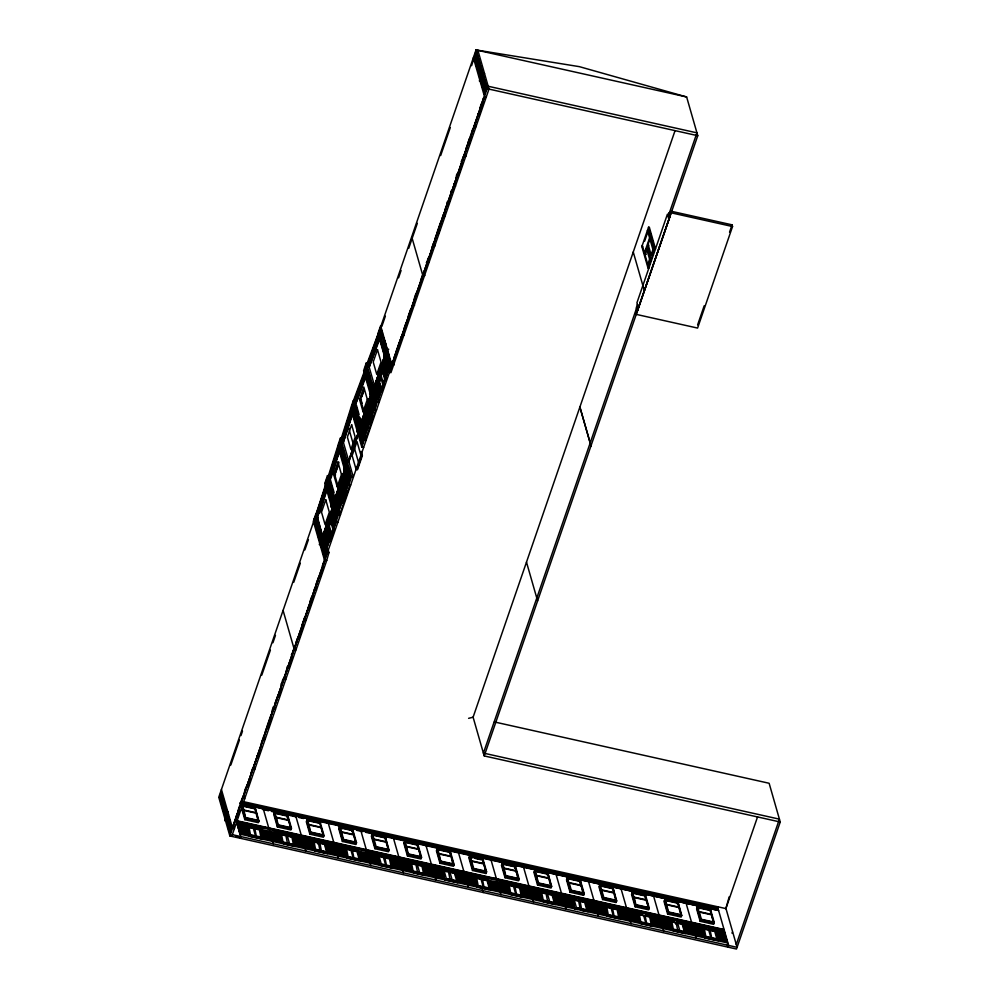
<?xml version="1.0" encoding="UTF-8"?>
<svg xmlns="http://www.w3.org/2000/svg" width="999" height="999" viewBox="0 0 999 999"><rect width="100%" height="100%" fill="white"/><g stroke="black" fill="none" stroke-linecap="round" stroke-linejoin="round"><path stroke-width="1.5" d="M330.607 540.771L329.345 540.496L326.935 532.08L327.897 525.324M329.77 540.584L327.347 532.167L327.597 528.021M340.047 487.612L339.086 494.368L341.496 502.772L342.744 503.059L346.441 492.345M339.573 491.433L339.548 493.169L340.796 493.444L340.759 492.682M340.384 492.432L340.334 494.642M368.594 427.972L367.345 427.684L364.935 419.28L365.896 412.525M366.233 417.345L367.395 423.763M382.305 390.597L381.056 390.322L378.633 381.905L379.608 375.149M380.544 387.2L379.058 381.993L379.545 376.623M339.535 492.245L341.97 483.703L340.522 486.101M340.834 491.708L343.156 484.303M330.444 516.446C326.423 536.113 331.518 507.355 333.067 508.841M334.977 505.594L329.845 520.616M345.542 470.854C337.712 497.689 341.283 480.019 345.204 471.116M368.444 403.633C364.423 423.301 369.518 394.543 371.054 396.029M371.815 395.866L367.844 407.817M381.543 370.442L384.79 357.305M382.467 367.37L385.514 358.491L380.07 373.651M330.931 519.917L333.591 512.037M333.579 513.399C333.666 519.055 329.682 519.355 328.371 523.826M345.954 472.227L347.677 465.659L343.119 481.93L344.48 482.592M343.481 482.292L345.716 475.686M368.918 407.117L373.526 390.572C375.262 395.517 368.906 403.121 374.001 390.684M369.343 407.205L371.566 400.599M382.629 369.742L386.151 360.689L383.042 369.842M330.394 519.967L333.279 510.939M333.254 512.3L328.933 523.301M343.219 480.919L342.482 482.854M366.883 409.665L372.127 396.965L365.597 415.721M381.668 369.655L382.505 369.88C392.282 345.529 377.734 370.654 383.741 369.917M327.597 528.521L329.295 522.564M328.846 528.296L329.096 527.072M339.747 490.809C341.87 483.741 334.915 495.417 340.259 488.486M365.834 413.998L365.397 418.082L368.668 408.566L367.345 409.602M367.083 414.273L366.645 418.356M379.295 378.359L380.482 373.738M253.996 827.347L254.695 825.074L254.345 826.086M319.043 841.87L319.742 839.597L319.393 840.609M351.561 849.125L352.26 846.852L351.91 847.864M449.138 870.903L449.825 868.631L449.488 869.642M481.655 878.171L482.355 875.898L482.005 876.897M579.22 899.937L579.919 897.664L579.57 898.675M611.75 907.204L612.449 904.932L612.1 905.943M676.798 921.715L677.497 919.442M709.315 928.983L710.014 926.71L709.665 927.721M729.183 896.84L725.811 908.803L757.567 816.845M231.731 836.375L326.723 560.464L328.971 552.622L328.122 549.65M328.783 523.913L327.497 526.898M379.857 375.387L381.006 372.39M317.395 514.697L316.134 513.948L327.847 477.584M328.646 477.297L329.92 478.334L339.373 448.351L338.099 447.327L328.646 477.297L329.57 477.072L328.284 476.236L337.737 446.253M325.949 485.039L316.496 515.022L317.42 514.797M319.93 505.194L321.278 500.911M324.875 489.485L326.223 485.202M342.432 439.423L341.183 438.686L350.637 408.703M317.869 513.361L320.991 503.271M321.915 500.524L324.138 493.281M326.061 488.411L317.058 516.958L318.306 517.532M330.919 472.789L333.142 465.559M334.94 459.852L338.087 449.862M330.457 479.82L329.195 479.245L339.435 448.539M341.546 439.747L350.999 409.777L352.272 410.801L342.819 440.784L341.546 439.747L342.47 439.523M319.58 510.339L326.336 488.923M349.925 414.223L351.273 409.94M319.63 510.526L320.979 506.243M321.878 503.384L326.386 489.11M330.432 477.085L338.973 449.962M342.919 438.099L346.94 425.149M347.864 422.402L350.986 412.312M342.108 441.695L351.561 411.713L352.335 410.989L342.108 441.695L343.356 442.27L354.732 407.617L353.009 414.198M319.655 513.261L327.31 488.986M330.906 478.396L339.91 449.85L329.645 479.645L339.672 514.585L349.925 484.79M343.356 442.27L352.36 413.723M667.906 215.909L669.03 212.675L670.042 216.209L637.325 311.263L636.288 307.742L637.412 304.508M328.284 476.236L329.37 476.036L327.485 475.611L324.812 483.366L331.343 506.131L332.792 506.456M340.409 438.074L337.737 445.816L344.268 468.593L346.94 460.839L340.409 438.074L342.27 438.486L341.183 438.686M366.258 362.987L363.586 370.729L370.117 393.506L372.789 385.751L366.258 362.987L368.119 363.399L367.033 363.599L378.097 333.978L379.345 334.727L373.551 350.237L379.383 334.827L378.459 335.052L367.395 364.66L368.668 365.696L378.159 340.309M353.234 402.397L351.511 408.966C352.897 402.36 354.87 400.199 352.472 407.642M366.158 364.847L364.435 371.428C365.821 364.822 367.794 362.662 365.397 370.105M340.771 440.047L338.586 446.516L340.309 439.935L341.021 440.896L339.548 445.179M326.611 482.729L328.097 478.434L327.385 477.485L325.412 483.204L326.124 484.153M326.336 484.752L218.769 797.227L229.87 835.951L736.5 949.038L780.231 822.002L769.13 783.266L494.355 721.94M329.895 474.438L331.418 470.017M367.657 364.747L476.036 49.95L579.383 66.658L686.638 96.965L697.764 135.702L484.228 755.931L780.231 822.002M316.121 517.732L314.648 522.027L313.936 521.066C313.848 516.758 317.62 515.946 315.896 515.347M328.134 480.094L326.398 486.663C327.784 480.069 329.77 477.909 327.372 485.339M339.086 448.276L341.059 442.557L339.335 449.125L341.271 444.942M354.195 407.392L352.26 411.576L354.445 405.119M365.184 374.038L366.908 367.47L365.184 374.038L367.132 369.855M378.559 333.354L380.532 327.635L381.243 328.584C381.318 332.904 377.56 333.703 379.27 334.303M314.173 521.915L316.146 516.196M378.808 334.203L380.994 327.734M352.26 411.576L353.983 405.007M230.831 765.034L239.46 739.984M240.971 735.564L242.495 731.143M261.775 675.162L270.392 650.112M272.927 642.744L275.462 635.376M293.731 582.33L300.324 563.174M304.882 549.912L308.441 539.61M381.818 326.473L385.364 316.159M398.551 277.847L401.086 270.479M408.703 248.389L417.32 223.339M440.659 155.557L450.299 127.56M471.603 65.684L475.924 51.823L474.2 58.392M365.759 374.762L355.507 404.558L363.087 431.006M314.922 524.537L317.12 518.069M381.743 330.344L379.558 336.813L381.281 330.244L381.993 331.206L380.519 335.489M329.096 485.102L327.16 489.285L328.883 482.704L317.507 517.357L324.4 542.769L327.872 533.99L324.812 542.857M340.085 451.735L341.808 445.167L340.085 451.735L342.02 447.552M365.684 375.799L367.657 370.08L365.934 376.648L366.158 375.899M379.021 336.988L367.957 366.608L369.205 367.182L379.47 337.387L385.015 356.755L380.619 369.53M354.945 410.015L353.471 414.298L352.759 413.336M366.396 376.76L368.369 371.041M327.66 491.046L329.633 485.327C331.88 488.411 326.373 491.883 328.371 492.007M340.584 453.496L342.557 447.777C344.805 450.861 339.298 454.345 341.296 454.458M353.509 415.959L355.482 410.239L353.758 416.808M382.03 332.854L380.307 339.435L382.492 332.967M220.854 802.284L222.827 796.565L221.104 803.146L221.328 802.397M316.146 527.247L317.869 520.679L316.633 525.824M333.654 474.45L337.924 462.075L338.973 462.312L334.715 474.687L338.274 487.112L337.225 486.875L333.654 474.45L335.564 474.875M363.074 411.788L359.515 399.363L363.773 386.988L367.332 399.425L363.074 411.788L364.123 412.025L360.564 399.6L364.348 388.599M327.909 491.895L330.095 485.427M340.834 454.358L343.019 447.889M367.145 379.37L368.868 372.802L367.644 377.947M354.72 415.484L355.719 411.089M318.144 523.189L316.421 529.757C317.807 523.164 319.792 521.003 317.382 528.434M381.056 342.045L383.241 335.577M331.094 488.898L330.844 488.049L328.659 494.505L330.382 487.937L331.094 488.898L329.121 494.617M335.552 473.076L338.399 464.822M343.306 450.399L341.583 456.968C342.969 450.362 344.942 448.201 342.545 455.644M361.875 396.615L364.248 389.735M369.155 375.312L367.432 381.88C368.818 375.274 370.804 373.114 368.394 380.557M221.853 805.756L223.576 799.188L221.603 804.907L222.327 805.868M355.469 418.094L356.693 412.962L354.508 419.43L356.231 412.849L356.943 413.811M317.17 532.38L318.893 525.799L317.17 532.38L319.118 528.196M331.131 490.546L329.408 497.127L331.593 490.659M344.056 453.009L342.332 459.577C343.718 452.984 345.691 450.824 343.294 458.254M357.442 415.572L355.257 422.04L355.007 421.191C354.932 416.87 358.691 416.071 356.98 415.472M368.181 384.49L369.905 377.922L368.181 384.49L370.13 380.307M381.805 344.655L383.991 338.186M357.205 417.857L355.719 422.14L355.007 421.191M317.682 534.14L319.643 528.421C321.903 531.505 316.383 534.977 318.394 535.102M330.157 499.737L331.88 493.169L330.157 499.737L332.093 495.554M342.832 461.338L344.805 455.619L343.082 462.2L345.03 458.017M356.006 424.65L357.729 418.082L356.006 424.65L357.954 420.467M371.116 380.644L368.931 387.113L370.654 380.532L370.891 381.393M317.919 534.989L320.117 528.521L320.367 529.383M383.017 347.377L384.74 340.809L383.516 345.954M371.366 381.493L369.393 387.212L368.681 386.251M320.866 531.143L318.669 537.599L318.431 536.75L320.866 531.143L319.143 537.712M330.906 502.36L332.63 495.779L330.906 502.36L333.341 496.74M343.831 464.81L345.554 458.241L344.293 464.91M356.755 427.272L358.941 420.804L357.217 427.372M371.878 383.254L369.68 389.722L371.403 383.154L372.115 384.103L370.641 388.399M383.054 349.038L385.027 343.319L385.739 344.28C385.826 348.589 382.055 349.388 383.766 350M223.851 812.749L225.824 807.03L224.101 813.598L224.325 812.849M332.605 497.315L330.657 501.498M346.016 458.341L343.581 463.961M383.304 349.887L385.489 343.419M369.68 389.722L371.403 383.154M344.792 463.486L345.791 459.09M321.154 533.653L319.418 540.222C320.804 533.616 322.789 531.456 320.379 538.898M337.225 486.875L341.483 474.5L337.924 462.075M384.053 352.497L385.776 345.929L384.053 352.497L386.001 348.314M333.728 497.902L330.894 506.805L333.728 497.902L335.701 498.701L333.828 498.289M359.69 423.201L356.755 431.718L359.578 422.814L361.551 423.613L359.578 422.814M373.002 390.347L371.528 394.642L369.68 394.18L372.502 385.277L374.363 385.689M369.68 394.18L372.615 385.651L374.475 386.076M331.343 506.131L334.016 498.389L327.485 475.611M357.192 431.044L359.865 423.301L353.334 400.524L350.661 408.279L357.192 431.044L358.641 431.368M224.85 816.22L226.573 809.64L224.613 815.359L225.324 816.32L225.075 815.471M335.464 498.701L334.128 498.763L331.456 506.518L335.926 522.09L337.787 522.514M339.91 487.849L338.324 486.488L339.897 481.93L341.271 483.091L340.06 483.416L339.91 487.849L340.634 487.999L341.296 486.088L340.572 485.926M350.711 484.965L348.851 484.552L344.38 468.968L347.053 461.226L348.913 461.638L358.191 434.677M361.313 423.613L359.977 423.676L357.305 431.431L361.775 447.003L363.636 447.427M364.41 410.714L365.984 406.156L367.083 406.406L366.72 412.237L364.41 410.714L365.784 411.888M374.762 386.551L372.902 386.138L370.229 393.881L374.7 409.465L376.561 409.877M334.003 500.586L332.28 507.167L334.478 500.699M359.852 425.499L358.129 432.08L359.852 425.499L360.102 426.361M361.438 422.115L373.251 388.062L360.639 423.826L370.904 394.031M328.484 525.724L326.186 524.2L327.759 519.642L328.858 519.892L328.484 525.724L326.723 524.587M345.042 469.118L334.79 498.913L346.928 463.049L339.985 484.44M380.419 374.875L378.122 373.351L379.682 368.793L380.794 369.043L380.419 374.875L378.658 373.738M322.24 535.764L319.418 544.68L322.352 536.151M335.09 498.626L338.998 487.275M383.941 356.568L386.875 348.052L384.053 356.955M335.289 500.649L338.349 491.783L339.797 490.571L335.289 500.649L339.111 487.662M340.085 484.827L344.942 468.731L345.204 469.617M361.139 425.562L364.198 416.695L365.646 415.484L361.139 425.562L365.447 411.151M366.92 406.893L371.316 394.13M322.09 537.537L319.867 543.993L313.336 521.228L316.009 513.486L327.11 552.21L324.438 559.964L326.723 560.464M322.54 536.251L332.305 507.879M358.154 432.792L348.501 461.55L358.266 433.166M224.85 820.666C234.628 800.024 219.693 821.428 226.723 821.091M331.93 509.677L319.98 544.38L324.438 559.964M334.228 502.972L332.754 507.267L332.505 506.418M338.012 492.045L334.977 499.55M345.679 469.717L347.153 465.434M360.077 427.897L358.604 432.18L358.354 431.331M364.298 415.684C368.231 408.454 361.376 422.952 360.826 424.463M388.723 349.238L387.275 348.913L374.35 386.463L387.162 348.526L380.631 325.761L377.959 333.516L389.073 372.24L390.934 372.664L488.998 89.098L477.897 50.375M225.299 819.992L227.959 812.249L221.428 789.472M323.439 534.927L332.23 509.39M358.079 434.303L348.801 461.251L346.94 460.839M371.391 395.766L368.756 404.732M374.65 386.163L379.046 373.401M380.02 370.567L384.49 356.281M321.765 543.706L323.239 539.41L322.527 538.461L320.554 544.18L321.266 545.129M326.973 525.374L322.827 537.275C323.389 535.751 330.232 521.266 326.298 528.496M327.947 522.539L334.752 503.209L335.002 504.058M358.878 434.69L360.602 428.121L359.353 434.79M365.996 412.075L366.146 407.654L367.157 407.879M378.671 378.346L374.85 388.199L379.158 373.788M387.15 350.736L385.189 356.456L385.427 357.317L387.624 350.849L385.901 357.417M486.338 96.853L484.478 96.428L480.007 80.857L482.667 73.102L484.54 73.526M345.966 470.954L342.495 479.732M227.959 814.447L226.236 821.028L228.421 814.56L226.948 818.843M321.029 544.28L323.002 538.561M339.473 493.943L335.914 502.847L339.123 492.145M361.763 427.772C369.493 402.684 362.312 433.516 361.451 426.66L364.972 417.058M377.997 378.321C381.93 371.091 375.087 385.577 374.525 387.1M385.651 356.568L387.624 350.849M482.554 74.925L480.831 81.506L483.029 75.037M320.804 545.029L322.527 538.461M323.139 538.374L326.198 529.495L327.647 528.284L323.551 538.461M335.227 503.309L330.756 517.544M374.85 388.199L377.897 379.32L379.345 378.109M327.772 525.561L327.909 521.128L328.933 521.366M343.656 479.657L346.278 472.052L341.983 482.892M379.707 374.712L379.845 370.279L380.869 370.504M335.914 502.847L339.061 493.856M348.389 466.62L346.428 472.34L345.716 471.378M359.84 433.366L361.326 429.071M323.464 539.472L326.985 529.87M375.474 390.397C382.542 365.534 376.598 395.791 375.162 389.298L379.096 379.782L378.209 380.419M484.003 73.039L482.267 72.24L479.445 81.144L482.38 72.627L484.253 73.039L482.567 72.727L479.895 80.469L473.364 57.705M339.548 493.169L342.819 483.653L341.496 484.69M323.276 541.071L321.553 547.639C322.939 541.046 324.925 538.886 322.515 546.316M324.313 538.299L327.397 529.957M333.541 511.538L335.502 505.819C337.749 508.903 332.242 512.387 334.253 512.499M336.238 503.958L339.697 495.167L336.238 503.958L336.963 505.144L340.022 496.266L336.551 505.057M339.685 493.656L341.059 489.66L343.156 496.965L341.77 500.961L339.685 493.656L340.934 493.943L342.607 499.775M342.957 484.153L345.055 491.446L343.606 495.629L341.521 488.336L342.957 484.153L344.205 484.428M343.431 483.029L346.054 475.424M362.4 429.97C370.117 404.882 362.937 435.714 362.088 428.871L365.135 419.992M366.97 414.385L369.068 421.69L367.632 425.874L365.534 418.569L366.97 414.385L368.231 414.672L369.48 419.043M373.514 398.439L375 394.143L374.275 393.194L369.293 407.942L372.315 400.437M378.196 381.78L375.162 389.298M385.939 359.078L387.899 353.359L388.611 354.308C388.698 358.629 384.927 359.428 386.65 360.027M326.823 531.693L323.776 540.571L327.247 531.793M226.985 823.638L228.709 817.07L227.447 823.738M333.778 512.387L335.976 505.919L336.213 506.78M343.856 483.129L346.029 476.785M348.901 468.381L346.703 474.85L348.426 468.269L349.138 469.23L347.664 473.526M360.102 437.412L361.825 430.831L360.589 435.976M365.122 421.353L362.088 428.871M374.75 393.294L372.552 399.762L372.777 399.013M380.357 380.994L379.096 380.706L382.367 371.203L380.631 373.127M386.176 359.927L388.374 353.459M334.34 511.875L331.293 520.754L334.328 513.236M375.786 391.496L379.258 382.717L375.786 391.496L376.523 392.682L379.57 383.816L376.111 392.595M386.051 361.7L382.992 370.579L386.026 363.062M342.195 489.373L343.132 486.65M368.044 414.285L368.981 411.563M327.123 534.153L324.088 541.67L327.56 532.892M340.934 493.943L342.307 489.947L343.569 494.318M344.443 494.455L342.769 488.611L347.227 475.349L344.168 484.228M368.456 424.687L366.783 418.856L368.231 414.672M370.354 419.18L368.681 413.336L369.605 410.676M335.489 513.686L336.963 509.39L336.251 508.429L331.606 521.853L334.203 515.596M347.852 477.547L344.38 486.326L349.65 470.991L344.068 485.227L347.103 477.722M360.139 439.061L362.1 433.341L362.824 434.303C362.899 438.611 359.128 439.423 360.851 440.022M363.024 432.167C370.754 407.08 363.574 437.912 362.712 431.068L366.183 422.277L363.561 429.895M386.688 361.688L388.648 355.969L386.925 362.537L387.15 361.788M337.275 506.243L340.334 497.365L336.863 506.156C337.712 512.999 344.905 482.167 337.175 507.255M372.952 402.634L369.917 410.139L375.025 395.804L370.229 411.238M324.725 543.868L328.184 535.089L325.137 543.956M334.54 515.347L331.918 522.952L334.952 515.434M335.002 515.109L336.725 508.541M360.377 439.922L362.575 433.454M376.423 393.693L379.895 384.915L376.423 393.693L376.735 394.792L380.207 386.014L376.735 394.792M383.628 372.777L387.088 363.998L384.041 372.864M348.414 476.136L349.887 471.853L349.175 470.891M370.641 411.338L373.264 403.733M387.4 362.649L389.123 356.069M337.5 508.354L340.959 499.562L337.5 508.354L337.812 509.453L341.283 500.674L337.812 509.453M344.692 487.425L348.164 478.646M363.349 433.266L366.82 424.488L363.349 433.266L363.661 434.365L367.132 425.586L363.661 434.365M370.554 412.337L374.013 403.559M332.242 524.05L335.289 515.172M386.988 364.997L383.941 373.876L387.412 365.097M323.052 552.872L324.775 546.303L323.052 552.872L325 548.688M335.04 516.77L337 511.051L337.712 512C337.799 516.321 334.028 517.12 335.751 517.719M361.126 442.532L362.849 435.964L361.126 442.532L363.074 438.349M370.966 412.437L375.774 398.414L374.051 404.995L375.999 400.799M334.827 517.794L332.655 524.138L330.781 519.817M348.064 479.657L345.017 488.523L347.615 482.28M332.555 525.149L337.475 511.151M377.36 396.99C385.09 371.915 377.909 402.747 377.048 395.891L380.519 387.113M388.149 365.259L389.872 358.691M332.967 525.237L335.152 518.906M349.175 481.943L338.436 511.65L341.183 501.673M347.952 482.017L345.329 489.622L348.364 482.117M363.973 435.464C371.84 416.358 363.112 432.342 364.71 436.65L374.962 406.855M374.238 405.669L371.178 414.535L374.213 407.03M380.082 388.386L377.048 395.891M388.636 363.823L390.122 359.54L389.398 358.579L387.674 365.159M325.662 547.165L329.133 538.386L326.074 547.265L325.025 547.152M335.489 518.643L332.867 526.248L333.916 528.533M350.149 475.886L348.676 480.182L347.964 479.22M341.596 501.773L338.124 510.551M323.551 554.632L325.524 548.913L326.236 549.875C326.323 554.183 322.552 554.994 324.275 555.594M333.279 526.336L337.749 513.661L333.179 527.347L336.238 518.469M338.436 511.65L350.674 476.123L348.951 482.692M361.638 444.293L362.35 445.254L361.638 444.293L363.599 438.573L364.323 439.535M364.285 436.563L376.523 401.036L375.274 407.704M390.147 361.201L388.424 367.769C389.81 361.163 391.795 359.003 389.385 366.446M377.997 399.188L388.673 369.493L378.409 399.288L377.684 398.089L381.156 389.31L378.534 396.915M387.937 368.294L384.89 377.172L387.912 369.655M228.983 830.631L230.956 824.912L229.233 831.48L229.458 830.731M323.801 555.481L325.999 549.013M361.875 445.142L364.073 438.673M336.114 520.841L326.298 549.363L336.089 522.202M335.926 522.09L338.586 514.348L334.128 498.763M348.851 484.552L351.511 476.798L347.053 461.226M361.775 447.003L364.435 439.26L359.977 423.676M374.7 409.465L377.36 401.71L372.902 386.138M369.98 423.951L372.29 417.257M326.273 551.523L324.55 558.104L326.748 551.635M388.936 369.53L389.647 370.492L388.936 369.53C388.848 365.222 392.619 364.41 390.896 363.811M272.14 710.476L273.451 706.668M331.069 539.435L334.29 530.057M382.767 389.26L384.603 383.903M389.173 370.379L391.371 363.911M375.774 409.702L365.522 439.498L363.486 432.417M229.982 834.09L231.706 827.522L229.733 833.241L230.444 834.202M238.336 809.665L239.772 805.481M243.094 796.153L240.06 803.658M244.405 792.344C245.342 787.349 246.828 786.575 246.578 786.013M251.161 772.689L252.909 767.619M261.426 742.894L264.048 735.289L265.172 739.235M265.347 731.493L266.658 727.684M267.282 725.611L268.656 721.615M269.106 720.279L270.554 716.096M273.863 706.768L271.141 715.371M275.175 702.959L276.486 699.163M283.679 678.234C281.73 679.707 281.381 689.173 281.206 683.528M286.301 670.629L287.612 666.832L287.924 667.931L287.2 666.733M292.195 653.508L293.943 648.438M296.129 642.107L297.44 638.299M302.023 624.987L304.633 617.382M310.14 601.111L311.588 596.927M314.897 587.587L312.587 596.291M316.208 583.778L317.507 579.982M322.964 564.123L323.838 561.588M389.073 372.24L391.733 364.498L387.275 348.913M394.193 357.255L395.504 353.446M396.116 351.373L397.565 347.19M398.014 345.866L399.388 341.87M401.398 336.338L399.987 341.146M404.008 328.721L405.756 323.651M408.279 316.071L409.652 312.075M414.273 298.926C415.209 293.931 416.695 293.169 416.458 292.595M421.041 279.283L422.352 275.474M426.898 261.988L428.334 257.804M432.167 246.953L433.479 243.144M435.227 238.074L436.526 234.266M437.15 232.193L438.586 228.009M439.048 226.686L440.422 222.69M443.294 214.623L441.021 221.965M445.042 209.553L446.353 205.744M456.168 177.223C456.855 171.84 457.704 175.125 457.48 173.414M462.062 160.102L463.374 156.294M465.996 148.689L467.307 144.892M467.919 142.807L469.368 138.624M472.764 129.033L451.685 192.258L450.961 191.071L451.273 192.17M480.082 107.505L481.456 103.509M483.454 97.977L482.042 102.785M239.91 806.106L233.167 825.686L325.025 560.152M242.994 797.152L240.784 804.857L240.172 802.709M261.326 743.905L264.36 736.388M264.373 735.027L266.995 727.422L268.256 727.709L271.478 718.331M267.457 726.086L304.97 617.12L306.206 620.054M305.407 615.846L324.613 560.064M484.64 96.541L392.782 362.063L409.777 312.687M412.862 303.746L410.664 311.438L409.927 310.252M431.193 250.487L433.816 242.882L435.04 245.829M434.253 241.621L450.811 193.506M472.227 131.306L483.791 97.715M229.87 835.951L487.137 88.686L476.036 49.95L686.65 96.965M358.341 464.248L357.167 467.644L358.928 464.373M237.937 815.746L239.785 810.401M247.74 787.299L250.499 779.257M260.764 749.462L257.992 757.504L256.743 757.217M278.971 696.565L281.73 688.536M288.761 668.119L292.457 657.404M302.709 627.609L299.026 638.324L297.764 638.036M309.74 607.192L313.424 596.478L312.175 596.203M320.005 577.397L323.688 566.683M356.93 469.567L361.775 455.457L360.989 452.709M429.245 260.065L427.859 264.086L426.298 262.712M439.51 230.27L438.124 234.29L436.863 234.016M448.838 203.159L450.224 199.138M458.641 174.7L462.325 163.986M471.203 138.212L468.893 144.905L467.644 144.63M483.304 103.059L479.158 115.11L477.897 114.835M360.189 460.726L361.163 456.056M362.375 455.594L357.517 469.692L356.081 469.368L352.147 455.644L356.993 441.546L360.939 455.269L362.375 455.594L361.188 451.473M236.363 821.99L246.179 823.775L249.738 825.711M236.676 823.089C238.486 824.125 251.036 822.964 248.514 828.221M242.482 806.905L242.745 806.131L254.77 808.815L255.881 812.686L243.856 810.002L242.745 806.131M236.988 824.187L249.013 826.36M237.312 825.286L247.365 827.197M237.625 826.385L247.44 828.171L249.113 834.852M243.594 810.776L243.856 810.002M237.937 827.484L247.627 829.657M238.249 828.596L247.939 830.756M238.574 829.694L248.252 831.855M238.886 830.793L248.576 832.954M239.198 831.892L248.888 834.053M239.51 832.991L249.201 835.152M239.835 834.09L727.684 942.969M244.842 819.679L245.442 817.944L241.87 805.506L255.382 808.528L258.941 820.953L258.341 822.689L244.842 819.679L241.271 807.254L241.608 806.293L245.167 818.718L258.679 821.727L255.382 808.528M245.779 818.431L243.981 810.451L256.006 813.136L258.067 820.341L246.054 817.657M240.197 838.261L240.784 836.55L236.076 820.167M247.103 827.834L247.74 826.185C254.982 823.725 264.186 829.445 263.062 838.036L262.675 839.185L249.513 836.25L247.502 826.685M247.952 826.96L247.24 827.459L249.65 835.863M249.363 824.974L249.713 823.963L251.898 826.885M250.749 836.013L249.051 827.572L253.409 828.533L255.507 835.838L251.149 834.864M255.394 827.771C263.986 825.474 275.274 829.682 283.454 833.616M257.342 828.571C264.423 826.947 274.663 831.031 281.73 833.603M256.556 837.312L254.857 828.858L259.428 829.882L261.126 838.323M259.827 829.295L280.607 833.84M260.252 830.768L260.652 829.62M260.464 831.493L279.832 835.813M260.776 832.592L280.145 836.912M261.413 834.789L280.781 839.11M262.35 838.086L281.73 842.407M268.719 827.846L268.706 828.621L243.569 823.001M274.4 812.774L273.801 814.51L277.36 826.935L290.871 829.957L291.471 828.208L287.899 815.783L274.4 812.774L277.959 825.199L277.36 826.935M276.111 818.031L275.274 813.386L287.287 816.071L288.137 820.716M278.309 825.686L276.511 817.706L288.536 820.391L290.597 827.597L278.571 824.912M260.277 830.007L279.645 834.327L282.168 843.131M280.02 833.953L282.043 843.506L280.269 833.441C287.5 830.981 296.715 836.7 295.592 845.291L295.192 846.44L283.504 843.83M280.469 838.011L261.226 833.303M287.3 817.519L287.899 815.783M281.094 840.209L261.85 835.501L260.389 830.394M281.406 841.308L262.163 836.6L262.799 838.798M283.266 843.268L281.568 834.827L285.939 835.801L287.625 844.242M291.72 834.352L311.226 838.298L315.971 840.883M291.283 836.625L292.482 836.163L311.863 840.496L312.999 841.47M292.045 835.451L313.574 840.496M292.195 837.337L287.362 834.065L281.531 833.616M292.47 837.674L312.412 841.707M292.782 838.036L293.169 836.887M293.306 839.847L312.675 844.167M294.243 843.144L313.624 847.464M293.644 845.591L291.945 837.137L287.387 836.126L289.473 843.418L294.043 844.442M294.555 844.242L313.936 848.563L312.15 842.357L312.787 840.696C320.03 838.248 329.233 843.968 328.109 852.559L327.709 853.695L314.56 850.761L312.55 841.208M301.361 835.489L321.928 840.496M306.918 820.029L306.318 821.765L309.89 834.202L323.389 837.212L323.988 835.476L320.429 823.051L306.918 820.029L310.489 832.454L309.89 834.202M310.826 832.954L309.028 824.974L321.054 827.647L323.114 834.852L311.101 832.167M312.4 841.845L313.124 841.096M312.362 843.069L293.119 838.373L293.943 841.245M320.155 823.825L320.429 823.051M312.987 845.266L293.743 840.571M313.299 846.365L294.056 841.67M314.248 849.662L295.005 844.967L294.168 842.045M315.796 850.524L314.098 842.082L318.456 843.056L320.155 851.498M318.057 844.205L318.456 843.056M321.203 842.557L346.578 848.139M324.25 841.608L343.756 845.554L347.302 847.489M324.563 842.706L344.068 846.653L345.966 848.139M321.603 851.822L319.905 843.381L324.475 844.405L326.561 851.697L322.003 850.673M325.187 844.904L344.93 848.963M325.299 845.291L325.699 844.143M325.512 846.003L344.88 850.336M326.136 848.201L345.517 852.534M326.448 849.3L345.829 853.633M327.397 852.597L346.778 856.93M333.766 842.369L333.753 843.131L339.66 844.455M339.448 827.284L338.848 829.033L342.407 841.458L355.919 844.467L356.518 842.731L352.947 830.306L339.448 827.284L343.007 839.722L342.407 841.458M340.047 828.683L340.322 827.909L352.335 830.594L353.446 834.465L341.421 831.78L340.322 827.909M341.159 832.554L341.421 831.78M341.283 833.004L341.558 832.229L353.571 834.914L355.644 842.12L343.619 839.435L341.558 832.229M344.692 848.85L347.215 857.641M360.239 860.963L360.639 859.814C361.763 851.223 352.547 845.504 345.317 847.964L344.68 849.612L347.09 858.029L358.778 860.639M345.055 848.725L344.805 849.35L345.517 848.738M352.073 831.368L352.335 830.594M345.192 851.435L325.949 846.727M346.94 846.752L347.29 845.741L348.151 846.802M346.079 849.999C347.59 845.629 354.52 848.9 356.855 851.16L346.478 848.85M352.347 832.042L352.947 830.306M346.141 854.732L326.898 850.024M346.453 855.831L327.21 851.123L327.847 853.321M347.09 858.029L345.067 848.463M348.314 857.791L346.616 849.35L350.986 850.311L353.072 857.617L348.713 856.643M353.733 849.812L353.097 849.162L356.905 848.488L376.273 852.809L379.832 854.744M357.08 849.962L357.217 849.587C369.618 850.673 378.309 856.38 389.373 858.428L383.691 855.506L377.572 855.993L379.745 864.909M354.133 859.09L352.435 850.636L356.993 851.66L359.091 858.953L354.52 857.941M357.405 851.061L376.91 855.007L378.047 855.993M358.341 854.37L358.166 852.884L377.41 857.592M359.29 857.666L378.658 861.987M359.603 858.765L378.983 863.086M359.927 859.864L379.295 864.185M366.296 849.625L366.271 850.399L370.704 851.385M371.965 834.552L371.366 836.288L374.937 848.713L388.436 851.735L389.036 849.987L385.477 837.562L371.965 834.552L375.537 846.977L374.937 848.713M372.577 835.938L372.839 835.164L384.865 837.849L385.976 841.72L373.951 839.035L372.839 835.164M373.688 839.809L373.951 839.035M377.085 856.493L357.842 851.785M377.597 855.718L379.608 865.284L392.757 868.218L393.156 867.07C394.28 858.478 385.077 852.759 377.834 855.219L377.197 856.867L379.208 863.885M377.722 858.69L358.479 853.983M379.458 854.02L379.807 853.009L381.993 855.918M385.477 837.562L388.773 850.761L375.262 847.751L371.703 835.326M378.034 859.789L358.791 855.082M378.346 860.888L359.103 856.18M384.44 855.119L384.777 854.12L384.44 854.907M385.489 856.805C394.081 854.507 405.369 858.715 413.536 862.661L411.526 863.361L421.903 865.683L417.457 863.099L411.625 862.649M389.61 857.229L409.115 861.175L411.813 862.649M386.65 866.345L384.952 857.904L389.523 858.915L391.221 867.369M389.922 858.328L409.428 862.274L410.564 863.248M390.234 859.427L409.977 863.486M390.347 859.802L390.746 858.665M390.559 860.526L409.927 864.847M391.183 862.724L410.552 867.045M391.496 863.823L410.876 868.143M392.132 866.021L411.501 870.341M392.445 867.12L411.813 871.44M398.813 856.892L398.801 857.654L391.408 856.006M404.495 841.807L403.896 843.543L407.455 855.981L420.966 858.99L421.566 857.254L417.994 844.817L404.495 841.807L408.054 854.232L407.455 855.981M408.404 854.719L406.605 846.752L418.618 849.425L420.691 856.63L408.666 853.945M409.74 863.373L412.262 872.164M409.727 864.135L410.364 862.474C417.594 860.027 426.81 865.746 425.686 874.337L425.287 875.474L413.598 872.864M410.239 865.946L390.996 861.238M417.12 845.878L417.382 845.104L405.369 842.419L406.468 846.29L418.494 848.975L417.382 845.104M417.732 845.604L417.994 844.817M411.188 869.242L391.945 864.547L392.894 867.844M412.137 872.539L410.114 862.986M413.361 872.302L411.663 863.86L416.021 864.834L417.719 873.276M421.815 863.386L441.321 867.332L446.066 869.917M421.378 865.671L422.577 865.209L444.155 869.917M422.127 864.485L441.633 868.431L444.343 869.904M484.165 755.768L473.101 717.195L675.062 130.607M422.29 866.383L423.688 869.08M422.565 866.707L442.507 870.741M422.877 867.07L423.264 865.921M423.077 867.781L442.445 872.102M423.389 868.88L442.769 873.201M424.026 871.078L443.394 875.411M424.338 872.177L443.706 876.51M423.738 874.625L422.04 866.183L417.482 865.159L419.568 872.452L424.138 873.476M642.282 245.404L648.838 268.207L648.014 268.019L641.87 246.603L648.538 227.223L649.362 227.397L655.506 248.826L654.682 248.639L648.538 227.223M644.605 241.246L649.375 227.397M431.343 864.147L431.318 864.909L469.755 873.488M437.013 849.063L436.413 850.811L439.985 863.236L453.484 866.245L454.083 864.51L450.524 852.085L437.013 849.063L440.584 861.5L439.985 863.236M649.587 237.899L651.086 238.237L648.938 230.744L647.439 230.419L649.587 237.899L644.43 252.884L645.928 253.222M646.59 248.776L649.587 259.228L647.764 264.523L649.263 264.86L651.086 259.565L648.089 249.113L646.59 248.776L644.767 254.071L646.266 254.395M649.924 239.086L648.101 244.38L651.111 254.832L652.597 255.17L654.42 249.875L651.423 239.41L649.924 239.086L652.921 249.538L651.111 254.832M646.403 251.86L648.738 245.055M440.921 861.987L439.123 854.008L451.148 856.692L452.947 864.672M648.014 268.019L654.682 248.639M442.644 870.241L444.655 879.807L457.804 882.741L458.204 881.593C459.328 873.001 450.124 867.282 442.882 869.742L442.245 871.39L444.031 877.609L424.787 872.901M443.094 870.516L442.37 871.016L444.792 879.42M636.5 308.416L483.416 753.084L779.42 819.155L736.275 944.48M669.23 213.361L696.44 134.316M636.775 309.44L635.664 312.675L636.151 314.36L697.589 328.072L732.542 226.536L732.067 224.837L670.629 211.126L669.505 214.36M449.925 853.82L450.524 852.085M443.081 874.312L423.838 869.605M636.151 314.36L671.116 212.812L670.629 211.126M444.343 878.708L425.099 874M450.249 880.544L448.551 872.09L444.193 871.116L446.278 878.421L450.636 879.395M453.022 872.04L454.782 871.365L476.186 876.797M454.345 870.641L473.838 874.587L477.397 876.523M455.094 873.963L475.024 878.009M455.394 874.325L455.794 873.176M456.231 877.247L475.599 881.568M457.18 880.544L476.548 884.864M457.492 881.642L476.86 885.963M463.861 871.403L463.973 871.79M469.542 856.33L468.943 858.066L472.502 870.491L486.014 873.513L486.613 871.765L483.041 859.34L469.542 856.33L473.101 868.755L472.502 870.491M470.142 857.716L470.404 856.942L482.43 859.627L483.541 863.498L471.516 860.813L470.404 856.942M471.253 861.588L471.516 860.813M474.338 877.172L475.611 877.771M474.787 877.884L477.31 886.687M490.334 889.997L490.721 888.848C491.858 880.256 482.642 874.537 475.412 876.997L474.762 878.645L477.185 887.062L488.873 889.672M474.975 879.37L455.731 874.662M475.287 880.469L456.043 875.761M477.035 875.786L477.372 874.787L478.246 875.836M476.173 879.033C477.684 874.674 484.615 877.934 486.95 880.206L476.573 877.884M475.924 882.666L456.68 877.959L454.945 873.251M476.236 883.765L456.993 879.058L457.942 882.354M477.185 887.062L475.162 877.497M478.409 886.825L476.71 878.383L481.068 879.357L483.166 886.65L478.808 885.676M483.054 878.583C491.645 876.285 502.934 880.494 511.113 884.427M487.175 879.008L487.312 878.62C499.712 879.707 508.404 885.414 519.468 887.462L519.018 886.925M484.215 888.123L482.529 879.682L487.087 880.693L489.185 887.999L484.615 886.975M487.5 880.107L508.266 884.652L511.813 884.49M487.924 881.58L488.311 880.431M488.124 882.304L507.492 886.625M488.436 883.403L507.817 887.724M489.073 885.601L508.441 889.922M489.385 886.7L508.753 891.021M490.022 888.898L509.39 893.218M496.391 878.658L496.503 879.045M502.06 863.586L501.461 865.321L505.032 877.746L518.531 880.768L519.13 879.033L515.571 866.595L502.06 863.586L505.619 876.011L505.032 877.746M502.672 864.984L502.934 864.197L514.96 866.882L516.058 870.753L504.045 868.069L502.934 864.197M503.771 868.843L504.045 868.069M505.969 876.498L504.17 868.518L516.196 871.203L517.994 879.182M697.614 324.912L704.195 305.781M729.532 232.193L732.067 224.837M507.18 885.526L487.937 880.818M507.692 884.764L509.702 894.317L522.852 897.252L523.251 896.103C524.375 887.524 515.172 881.805 507.929 884.252L507.292 885.913L509.078 892.119L489.835 887.424M509.552 883.054L509.902 882.042L512.087 884.952M514.972 868.343L515.571 866.595M508.129 888.823L488.886 884.115L489.535 886.4M515.921 871.977L516.196 871.203M510.939 894.08L509.24 885.638L513.598 886.613L515.684 893.905L511.326 892.931M518.069 886.55L519.83 885.888L539.21 890.209L541.908 891.682M519.393 885.164L538.886 889.11L543.631 891.695M518.943 887.437L520.154 886.987L539.522 891.308L540.659 892.294M516.745 895.379L515.047 886.937L519.617 887.961L521.316 896.403M520.142 888.486L540.072 892.519M520.442 888.848L520.841 887.699M520.966 890.658L540.334 894.979M521.278 891.757L540.646 896.078M522.227 895.054L541.595 899.387M528.908 885.926L528.896 886.687L521.503 885.039M534.59 870.841L533.99 872.589L537.549 885.014L551.061 888.024L551.66 886.288L548.089 873.863L534.59 870.841L538.149 883.266L537.549 885.014M538.498 883.765L536.7 875.786L548.713 878.471L550.786 885.663L538.761 882.991M539.81 893.168L540.459 891.52C547.689 889.06 556.905 894.779 555.769 903.371L555.382 904.52L543.693 901.91M540.022 893.88L520.779 889.185M547.215 874.924L547.477 874.15L535.452 871.465L536.563 875.336L548.588 878.009L547.477 874.15M548.089 873.863L551.386 887.062L537.887 884.053L534.315 871.615M540.971 897.177L521.728 892.482M541.283 898.288L522.04 893.581L522.677 895.803L541.908 900.486M542.232 901.585L540.209 892.02M543.456 901.348L541.758 892.894L546.116 893.868L547.814 902.322M551.91 892.419L571.416 896.365L574.974 898.301M551.46 894.704L552.672 894.242L574.25 898.95M552.222 893.518L571.728 897.464L573.626 898.95M552.971 896.103L553.359 894.954M553.171 896.815L572.539 901.148M554.12 900.124L573.488 904.445M555.057 903.421L574.437 907.741M561.438 893.181L561.413 893.943L567.332 895.266M567.107 878.109L566.508 879.844L570.067 892.269L583.578 895.279L584.178 893.543L580.619 881.118L567.107 878.109L570.666 890.534L570.067 892.269M568.818 883.366L567.981 878.72L580.007 881.405L580.844 886.051M568.955 883.815L569.218 883.041L581.243 885.726L583.041 893.705M552.984 895.341L572.464 900.161M587.899 911.775L588.299 910.626C589.422 902.035 580.219 896.315 572.976 898.775L572.34 900.424L574.75 908.84L577.672 909.49M573.189 899.55L572.464 900.049L574.887 908.466M572.864 902.247L553.621 897.539M573.751 900.811C575.249 896.453 582.18 899.712 584.515 901.972L574.138 899.662M573.176 903.346L553.933 898.638M580.019 882.854L580.619 881.118M573.801 905.544L554.557 900.836M574.125 906.642L554.882 901.935M580.968 886.5L581.243 885.726M574.75 908.84L572.739 899.275M580.344 909.577L578.646 901.135L574.288 900.161L576.373 907.454L580.731 908.428M584.44 899.687L603.933 903.62L607.492 905.569M584.752 900.786L604.258 904.719L606.955 906.205M581.793 909.902L580.094 901.46L584.665 902.472L586.75 909.777L582.18 908.753M585.064 901.885L606.768 906.205M586.013 905.181L605.382 909.502M586.326 906.28L605.694 910.601M586.95 908.478L606.331 912.799M587.275 909.577L606.643 913.898M593.955 900.436L594.068 900.823M599.637 885.364L599.038 887.1L602.597 899.525L616.108 902.547L616.695 900.811L613.136 888.373L599.637 885.364L603.196 897.789L602.597 899.525M600.237 886.75L600.499 885.976L612.524 888.66L613.636 892.532L601.61 889.847L600.499 885.976M601.348 890.621L601.61 889.847M604.757 907.304L585.514 902.596M604.857 907.691L605.494 906.031C612.737 903.583 621.952 909.29 620.816 917.881L620.429 919.03M605.107 907.179L605.706 906.805M607.13 904.832L607.467 903.82L608.341 904.869M606.268 908.066C607.979 903.558 615.047 907.204 617.557 909.552M613.136 888.373L616.433 901.585L602.934 898.563L599.363 886.138M606.018 911.7L586.775 906.992L585.826 903.695L605.194 908.029L606.868 914.697M606.955 914.997L587.712 910.301M605.257 906.543L607.28 916.095L618.968 918.705M608.503 915.858L606.805 907.417L611.163 908.391L613.261 915.683L608.903 914.709M616.957 906.942L636.463 910.888L641.208 913.473M617.27 908.041L636.775 911.987L639.485 913.461M614.31 917.157L612.612 908.715L617.182 909.727L618.881 918.181M617.582 909.14L638.361 913.685L641.907 913.523M617.906 910.239L637.637 914.297M618.019 910.626L618.406 909.477M618.219 911.338L637.587 915.658M618.843 913.536L638.224 917.856M619.168 914.634L638.536 918.955M619.48 915.733L638.848 920.054M620.104 917.931L639.485 922.264M626.485 907.704L626.46 908.466L620.541 907.142M632.155 892.619L631.555 894.367L635.114 906.792L648.626 909.802L649.225 908.066L645.666 895.641L632.155 892.619L635.714 905.044L635.114 906.792M633.865 897.889L633.029 893.243L645.042 895.928L645.891 900.574M636.063 905.544L634.265 897.564L646.291 900.249L648.351 907.442L636.326 904.769M637.412 914.185L638.236 914.073M637.774 913.798L639.797 923.363L652.946 926.298L653.346 925.149C654.47 916.558 645.267 910.838 638.024 913.298L639.797 923.363M644.78 896.702L645.042 895.928M637.911 916.757L618.668 912.062M639.647 912.087L639.997 911.076L642.182 913.998M645.391 896.415L645.666 895.641M639.16 921.165L619.929 916.458M641.033 923.126L639.335 914.672L643.693 915.646L645.779 922.951L641.42 921.977M649.475 914.197L668.98 918.143L673.726 920.728M649.038 916.483L650.237 916.021L669.617 920.341L670.754 921.328M649.8 915.296L669.293 919.242L672.002 920.716M646.84 924.412L645.142 915.971L649.712 916.995L651.398 925.436M649.949 917.194C646.216 910.613 627.946 913.885 649.562 916.495L649.113 915.958M650.224 917.519L670.167 921.565M650.536 917.881L650.936 916.732M651.061 919.692L670.429 924.025M651.997 923.001L671.378 927.322M659.003 914.959L659.115 915.346M664.672 899.887L664.085 901.622L667.644 914.048L681.143 917.057L681.743 915.321L678.184 902.896L664.672 899.887L668.244 912.312L667.644 914.048M668.593 912.799L666.795 904.819L678.808 907.504L680.881 914.709L668.855 912.025M673.776 930.943L685.476 933.553L685.863 932.404C687 923.813 677.784 918.093 670.541 920.554L669.904 922.202L671.915 929.22M672.452 930.231L670.042 921.827L670.891 920.953M670.117 922.926L650.873 918.218L651.698 921.09M677.31 903.958L677.572 903.183L665.546 900.499L666.658 904.37L678.683 907.055L677.572 903.183M678.184 902.896L681.48 916.095L667.969 913.086L664.41 900.661M670.741 925.124L651.498 920.416M671.053 926.223L651.823 921.515M671.69 928.421L652.447 923.713M672.002 929.52L652.759 924.812M672.315 930.618L670.304 921.053M673.551 930.381L671.852 921.94L676.211 922.914L677.909 931.355M675.824 924.063L676.211 922.914M682.005 921.465L701.51 925.399L705.069 927.347M682.317 922.564L701.822 926.498L703.721 927.984M682.629 923.663L702.135 927.596L703.284 928.583M682.754 924.774L702.684 928.82M683.054 925.136L683.453 923.988M683.89 928.059L703.271 932.379M684.215 929.157L703.583 933.478M684.839 931.355L704.208 935.676M685.152 932.454L704.532 936.775M691.533 922.214L691.508 922.989L697.414 924.3M697.202 907.142L696.603 908.878L700.162 921.303L713.673 924.325L714.273 922.577L710.714 910.151L697.202 907.142L700.761 919.567L700.162 921.303M698.913 912.399L698.076 907.754L710.089 910.439L711.201 914.31L699.188 911.625M699.05 912.849L699.312 912.075L711.338 914.759L713.398 921.965L701.373 919.28L699.312 912.075M717.994 940.808L718.393 939.659C719.517 931.068 710.314 925.349 703.071 927.809L702.434 929.47L704.844 937.874L716.533 940.484M702.634 930.181L683.391 925.474M702.946 931.28L683.716 926.572M704.695 926.61L705.044 925.598L705.906 926.647M703.845 929.844C705.344 925.486 712.275 928.745 714.61 931.018L704.233 928.695M710.439 910.926L710.714 910.151M703.895 934.577L684.652 929.869M704.844 937.874L702.821 928.321M706.068 937.636L704.382 929.195L708.741 930.169L710.826 937.462L706.468 936.488M714.522 928.72L724.213 930.881M711.887 938.935L710.189 930.494L714.76 931.505L716.845 938.81L712.275 937.786M714.847 929.819L724.525 931.98M715.159 930.918L724.849 933.078M715.784 933.116L725.474 935.276M716.108 934.215L725.786 936.375M716.733 936.413L726.423 938.573M717.045 937.512L716.745 935.613M723.463 931.18L724.05 929.482L236.201 820.591M718.119 928.92L724.163 929.869L236.076 820.966M725.162 934.177L715.609 931.642M726.111 937.474L716.545 934.939M726.735 939.672L717.182 937.137M727.047 940.771L717.494 938.236M727.372 941.87L717.806 939.335L718.131 940.434M731.917 933.066L732.492 932.129M364.398 371.353L353.334 400.961L354.42 400.774M364.747 372.415L353.696 402.035L355.02 403.246L354.245 403.971L355.507 404.558L366.034 376.348M370.754 356.343L373.389 349.3M354.583 401.71L360.377 386.201M362.487 380.557L364.061 376.323M355.669 398.988L359.353 389.123M354.245 403.971L365.309 374.363M355.494 401.648L364.972 376.261M377.16 343.319L367.957 366.608M355.544 401.835L365.035 376.448M369.205 367.182L379.22 340.384M381.893 373.414L382.305 372.515M312.525 841.47L314.697 850.386M409.852 863.748L410.701 862.874M474.9 878.271L475.749 877.397M605.232 906.805L607.404 915.721M637.762 914.06L639.922 922.976M369.006 409.215L367.407 413.037L369.53 420.354L370.904 416.358L368.806 409.066L367.432 413.062L368.681 413.336M341.558 483.616C343.256 479.782 344.917 484.765 344.905 486.8M329.345 522.402L330.669 521.378L327.397 530.881L327.36 530.119M329.195 479.245L329.982 478.509M249.101 826.673L253.596 826.473L259.29 829.382L248.913 827.072M379.195 855.718L380.407 855.244M508.266 884.652L507.417 885.526L509.84 893.943M509.278 884.752L515.034 884.877L520.579 888.461M540.796 891.907L539.947 892.794L542.357 901.198M703.408 928.208L702.559 929.082L704.969 937.499M382.505 369.88L383.204 369.955L385.614 378.359M368.381 407.167L369.493 407.317L371.903 415.734M343.344 482.192L342.108 482.105M331.193 519.905L329.97 519.83M468.606 718.331L473.101 717.195M367.395 364.66L368.319 364.435M282.829 833.466L281.431 834.327L291.808 836.65L291.358 836.113M316.134 513.948L317.22 513.748M288.049 834.64L291.858 833.965M289.997 835.451L292.17 835.064M320.567 841.907L324.375 841.233M323.064 842.619L324.687 842.332M355.045 849.974L357.217 849.587M388.112 857.142L389.735 856.842M418.144 863.685L421.953 863.011M420.092 864.497L422.265 864.11M451.935 870.716L454.47 870.266M485.676 878.908L487.312 878.62M515.709 885.464L519.517 884.789M548.226 892.719L552.047 892.045M550.187 893.531L552.36 893.143M582.03 899.749L584.565 899.3M613.274 907.242L617.082 906.568M615.771 907.954L617.407 907.666M645.804 914.497L649.612 913.823M647.752 915.309L649.924 914.922M679.595 921.528L682.13 921.078M680.282 922.564L682.454 922.177M712.125 928.795L714.66 928.333M257.692 828.296L259.965 828.908M390.06 857.941L388.986 858.029L390.484 859.427L391.745 863.823M486.55 879.807L487.624 879.719M584.115 901.585L585.189 901.498M615.446 908.141L617.719 908.765M681.63 923.226L682.092 923.75C662.649 921.353 675.599 918.256 681.63 923.226L682.767 923.276M282.742 833.566L284.153 833.678M251.636 826.41L253.172 826.697M243.107 801.585L725.986 908.603L737.087 947.327L232.317 834.664M243.344 802.659L717.794 907.879M242.208 803.671L718.206 909.315L242.27 803.858M262.437 809.415L268.519 810.763M271.553 811.438L277.647 812.786M280.682 813.461L286.763 814.809M289.81 815.484L295.891 816.832M298.926 817.507L303.496 818.518M338.461 826.26L344.543 827.609M347.59 828.283L353.671 829.632M356.705 830.306L362.799 831.655M365.834 832.329L718.606 910.489L242.582 804.245M480.007 80.857L481.456 81.181M488.186 86.251L696.94 132.855M697.764 135.702L487.125 88.686L476.011 49.95M474.85 123.701L476.073 126.648M464.585 153.496L465.821 156.443M671.116 212.812L732.542 226.536M454.333 183.292L455.556 186.239M641.87 246.603L642.694 246.79M652.921 249.538L654.42 249.875M447.127 204.221L448.376 204.495M444.068 213.087L445.304 216.034M649.587 259.228L651.086 259.565M423.551 272.677L424.787 275.624M406.094 323.401L407.355 323.676M403.047 332.267L404.27 335.202M381.243 328.584L380.532 327.635M381.993 331.206L381.281 330.244M384.99 341.658L384.278 340.696L382.555 347.277M380.806 341.196L381.518 342.145M385.739 344.28L385.027 343.319M386.014 346.778L386.238 346.041M395.841 353.184L397.09 353.471M383.803 351.648L384.515 352.61M388.611 354.308L387.899 353.359M391.733 364.498L394.018 364.997L392.794 360.751M382.142 366.271L381.268 371.815M381.056 369.955L379.682 368.793M382.367 371.203L383.628 371.478M380.369 372.789L381.081 372.952M378.122 373.351L379.22 373.601M369.118 373.651L368.406 372.689L366.683 379.27M364.935 373.189L365.646 374.138M386.451 378.546L385.202 378.271L382.48 369.642M367.932 383.641L368.643 384.603M375 394.143L374.275 393.194M370.816 393.681L371.528 394.642M369.568 393.793L371.678 394.205M371.566 396.291L372.277 397.252M367.332 399.425L368.381 399.65M377.36 401.71L379.233 402.135L368.531 364.847M359.515 399.363L361.413 399.787M373.813 404.133L374.525 405.094M375.025 406.855L374.8 407.604M367.969 407.018L370.329 407.505M367.345 407.33L365.984 406.156M366.658 410.164L367.37 410.327M352.01 410.726L352.722 411.688M372.752 415.921L371.491 415.634L368.781 407.005M364.51 417.794L361.451 426.66M365.534 418.569L366.783 418.856M355.756 423.801L356.468 424.762M362.075 431.693L361.351 430.731L359.628 437.3M356.643 431.343L358.753 431.755M362.824 434.303L362.1 433.341M364.435 439.26L366.296 439.672L364.598 433.716M360.889 441.683L361.601 442.632M341.77 443.506L341.059 442.557M339.835 450.886L340.547 451.848M348.514 460.776L346.653 460.364L343.831 469.268L346.753 460.739L348.626 461.163M344.38 468.968L345.829 469.293M341.483 474.5L342.532 474.737M351.511 476.798L353.371 477.222L342.632 439.747M341.271 483.091L339.897 481.93M338.324 486.488L339.697 487.649M341.521 488.336L342.769 488.611M346.89 491.008L345.642 490.721L342.932 482.092M326.91 488.424L327.622 489.385M338.661 492.882L335.602 501.748M329.907 498.888L330.619 499.85M336.963 509.39L336.251 508.429M337.712 512L337 511.051M338.586 514.348L340.447 514.76L338.748 508.803M332.342 520.317L331.081 520.029L333.504 528.446L334.752 528.721M329.121 520.816L327.759 519.642M328.434 523.651L329.146 523.801M318.119 521.54L317.395 520.579L315.672 527.147M313.936 521.066L314.648 522.027M326.186 524.2L327.285 524.45M319.143 526.66L319.368 525.911M321.116 531.992L320.392 531.031M316.933 531.518L317.645 532.479M322.64 536.638L324.088 536.962M326.236 549.875L325.524 548.913M327.11 552.21L328.971 552.622M322.802 552.022L323.526 552.971M318.281 578.446L318.381 577.447M315.234 587.325L316.458 590.259M308.029 608.241L309.278 608.528M301.923 625.986L303.172 626.273M294.717 646.915L295.941 649.85M284.453 676.71L285.689 679.645M277.26 697.627L277.36 696.628M274.201 706.505L275.437 709.44M261.301 745.266L243.431 795.891L244.655 798.825M253.684 766.096L254.92 769.03M342.182 828.733L339.173 828.071L342.744 840.496L356.243 843.506M472.277 857.766L469.268 857.105L472.839 869.53L486.338 872.539L483.179 861.5M475.274 858.441L481.281 859.777M699.937 908.591L696.94 907.916L700.499 920.341L714.01 923.363L710.838 912.312M276.386 817.257L288.399 819.942M569.093 882.592L581.106 885.276M634.14 897.114L646.153 899.787M441.196 861.213L453.209 863.898M506.243 875.723L518.256 878.408M583.304 892.931L571.291 890.246L569.218 883.041M245.442 817.944L258.941 820.953M277.959 825.199L291.471 828.208M310.489 832.454L323.988 835.476M343.007 839.722L356.518 842.731M375.537 846.977L389.036 849.987M408.054 854.232L421.566 857.254M440.584 861.5L454.083 864.51M473.101 868.755L486.613 871.765M505.619 876.011L519.13 879.033M538.149 883.266L551.66 886.288M570.666 890.534L584.178 893.543M603.196 897.789L616.695 900.811M635.714 905.044L649.225 908.066M668.244 912.312L681.743 915.321M700.761 919.567L714.273 922.577M291.196 828.983L277.697 825.973L274.126 813.548M323.726 836.25L310.214 833.228L306.656 820.803M648.963 908.84L635.451 905.831L631.892 893.393M236.226 816.807L237.475 817.095M236.176 821.353L240.622 822.352M270.18 828.945L299.75 835.539M324.875 841.158L330.794 842.469M342.62 845.117L348.539 846.428M351.486 847.09L357.405 848.413M373.663 852.047L379.583 853.358M382.53 854.02L388.449 855.344M400.274 857.979L428.359 864.247M472.714 874.15L478.633 875.474M481.58 876.135L487.5 877.447M490.459 878.109L509.677 882.404M512.624 883.054L518.543 884.377M530.369 887.012L536.288 888.336M543.668 889.984L549.587 891.308M552.547 891.97L558.453 893.293M570.279 895.928L576.198 897.252M579.158 897.901L617.594 906.48M627.934 908.79L657.504 915.396M660.464 916.058L666.37 917.369M669.33 918.031L675.249 919.355M678.196 920.017L684.115 921.34M700.374 924.962L706.293 926.285M709.253 926.947L715.159 928.258M283.104 832.279L282.242 831.23M286.875 833.129L287.213 832.342M315.622 839.547L314.76 838.486M413.199 861.313L412.337 860.264M416.97 862.162L417.307 861.375M445.716 868.581L444.855 867.519M514.535 883.94L514.872 883.153M543.294 890.359L542.42 889.297M547.065 891.195L547.402 890.409M575.811 897.614L574.949 896.565M644.63 912.974L644.967 912.187M673.388 919.392L672.514 918.331M226.848 820.703L225.399 820.379L228.072 812.624L232.542 828.208L234.403 828.621L233.541 825.649M474.475 876.785L454.021 872.539L451.436 871.215M606.668 906.917L617.045 909.24L616.583 908.703M256.955 836.163L261.513 837.174M283.666 842.12L288.024 843.094M316.183 849.387L320.554 850.349M387.05 865.196L391.608 866.22M413.761 871.153L418.119 872.127M517.145 894.23L521.703 895.254M543.856 900.199L548.214 901.173M614.71 916.008L619.28 917.032M647.227 923.276L651.798 924.287M673.95 929.232L678.309 930.206M249.912 835.102L263.062 838.036M282.43 842.357L295.592 845.291M314.96 849.625L328.109 852.559M347.477 856.88L360.639 859.814M380.007 864.135L393.156 867.07M412.525 871.39L425.686 874.337M445.054 878.658L458.204 881.593M477.572 885.913L490.721 888.848M510.102 893.168L523.251 896.103M542.619 900.436L555.769 903.371M575.149 907.691L588.299 910.626M607.667 914.947L620.816 917.881M640.197 922.214L653.346 925.149M672.714 929.47L685.863 932.404M705.244 936.725L718.393 939.659M580.594 910.139L586.438 911.45M236.338 836.613L238.836 837.162M514.935 885.189L516.483 885.726M483.191 878.196L483.953 878.471M384.852 856.155L386.388 856.692M255.519 827.384L256.293 827.659M711.613 929.282L712.799 929.819M581.518 900.249L582.929 900.886M550.399 893.63L551.598 894.317M355.269 850.074L356.456 850.761M367.033 363.599L368.281 364.348M258.891 828.995L259.802 829.707M682.604 924.075L685.601 933.178M650.087 916.807L650.661 917.507M292.32 836.962L292.907 837.649M668.88 219.293L667.419 214.211L636.925 302.809L638.386 307.892M633.254 252.023L644.38 290.759M717.519 906.705L728.633 945.441L728.046 947.152L727.235 944.317M715.709 932.017L716.395 934.415M477.997 113.824L478.309 114.922M686.088 903.233L696.103 938.186M461.625 161.363L461.95 162.462L461.213 161.276M653.558 895.978L663.586 930.918M446.928 202.16L447.54 204.308M645.791 897.789L648.563 907.454M651.922 921.89L653.084 925.911M436.963 233.004L437.287 234.103M621.041 888.723L631.056 923.663M526.485 562.137L537.612 600.874M430.856 250.749L431.168 251.848L413.299 302.472L414.535 305.419M618.144 910.239L619.63 915.434M619.942 916.508L620.554 918.655M426.71 262.799L427.023 263.898M411.7 236.763L422.827 275.499M588.511 881.455L598.538 916.408M580.344 881.892L583.916 894.317L570.404 891.308L566.845 878.883M582.792 892.519L583.578 895.279M586.875 907.379L588.036 911.4M406.193 322.39L406.506 323.489M555.993 874.2L566.008 909.14M553.096 895.728L554.582 900.923M554.895 901.997L555.506 904.132M392.47 360.964L392.782 362.063M390.621 361.301L390.871 362.15M540.222 894.567L541.82 900.174M385.427 358.179L388.261 368.069M523.464 866.945L533.491 901.885M380.856 388.261L381.468 390.409M515.297 867.369L518.868 879.807L505.357 876.785L501.798 864.36M520.916 889.659L521.828 892.856M366.621 364.96L366.87 365.809M369.618 375.412L369.867 376.261M372.777 387.962L373.027 388.811M370.791 393.656L371.054 394.53M373.064 401.523L373.301 402.372M373.601 403.471L374.051 404.995M360.926 399.375L362.038 403.246M366.383 422.952L367.757 427.784M490.946 859.677L500.961 894.629M356.481 405.407L359.041 414.348M359.89 417.332L362.025 424.775M353.696 402.497L353.946 403.359M360.327 425.611L360.564 426.461M484.827 869.367L486.014 873.513M488.049 881.205L488.736 883.603M490.147 888.523L490.459 889.622M482.33 889.51L483.179 892.507M348.239 426.561L358.504 462.325M458.416 852.422L468.444 887.362M347.215 476.61L347.452 477.46M347.752 478.558L348.201 480.069L349.925 473.501L345.117 487.524L346.054 490.821M450.249 852.859L451.436 857.005M452.235 859.764L453.821 865.284L440.309 862.274L436.75 849.837M339.498 494.455L341.908 502.872M329.77 477.522L334.041 492.42M328.596 480.194L328.846 481.056M336.501 520.342L335.789 519.38L336.026 520.229M334.29 514.148L334.528 515.009M425.899 845.166L435.914 880.107M328.796 531.655L330.045 536.038M418.131 846.977L421.291 858.029L407.792 855.007L404.22 842.582M424.038 870.279L425.412 875.099M325.487 545.217L327.522 552.31M318.619 523.301L318.868 524.15M321.616 533.753L321.865 534.602M323.751 541.171L323.988 542.032M325.249 546.403L325.487 547.252M410.127 865.534L411.725 871.14M393.369 837.899L403.396 872.851M308.129 607.242L308.441 608.341M360.851 830.644L370.866 865.596M353.084 832.454L355.856 842.132M359.215 856.568L360.364 860.576M283.067 610.401L294.193 649.138M291.758 654.782L292.07 655.881L291.346 654.682M328.321 823.388L338.349 858.328M321.353 827.959L322.54 832.105M325.437 844.904L326.698 849.3M295.804 816.121L305.819 851.073M267.095 726.423L267.407 727.522M287.637 816.558L290.809 827.609M256.843 756.218L257.155 757.317M263.286 808.865L273.301 843.818M236.326 815.808L236.638 816.907M379.071 379.945L379.096 380.706M221.328 791.345L219.605 797.914L221.328 791.345M222.078 793.955L220.354 800.524L222.078 793.955M476.673 54.433L474.95 61.001L476.673 54.433M477.422 57.055L475.699 63.624L477.422 57.055M325.774 499.8L321.516 512.175L325.075 524.6L329.333 512.225L325.774 499.8M351.623 424.712L347.365 437.087L350.924 449.513L355.182 437.137L351.623 424.712M377.472 349.625L373.214 362L376.773 374.425L381.044 362.05L377.472 349.625M478.171 59.665L476.448 66.234L478.171 59.665M224.325 801.797L222.602 808.366L224.325 801.797M478.933 62.275L477.197 68.856L478.933 62.275M225.075 804.42L223.351 810.988L225.075 804.42M479.682 64.898L477.947 71.466L479.682 64.898M480.432 67.507L478.696 74.076L480.432 67.507M481.181 70.117L479.458 76.698L481.181 70.117M483.304 77.547L481.58 84.116L483.304 77.547M328.908 527.385L327.535 531.381L329.633 538.673L331.006 534.677L328.908 527.385M330.806 521.865L329.37 526.061L331.468 533.354L332.904 529.17L330.806 521.865M372.652 400.174L369.605 409.041L372.652 400.174M380.681 377.023L379.245 381.206L381.331 388.499L382.767 384.315L380.681 377.023M382.517 371.703L381.143 375.686L383.229 382.992L384.603 378.996L382.517 371.703M324.026 543.681L322.302 550.262L324.026 543.681M386.363 362.799L383.304 371.678L386.363 362.799M229.458 819.679L227.735 826.248L229.458 819.679M484.053 80.157L482.33 86.726L484.053 80.157M328.084 536.088L325.037 544.967L328.084 536.088M373.913 404.57L370.866 413.436L373.913 404.57M230.207 822.289L228.484 828.87L230.207 822.289M328.409 537.187L325.349 546.066L328.409 537.187M387.312 366.096L384.253 374.975L387.312 366.096M484.802 82.767L483.079 89.348L484.802 82.767M387.624 367.195L384.565 376.074L387.624 367.195M329.033 539.398L325.974 548.264L329.033 539.398M485.551 85.39L483.828 91.958L485.551 85.39M486.301 87.999L484.577 94.568L486.301 87.999M314.148 841.195L324.338 843.905L318.644 840.996L314.148 841.195M444.243 870.229L454.42 872.939L448.738 870.029L444.243 870.229M541.808 892.007L551.997 894.717L546.303 891.807L541.808 892.007M420.604 280.544L420.916 281.643L420.604 280.544M333.254 509.028L333.504 509.877L333.254 509.028M322.527 565.397L322.852 566.495L322.527 565.397M250.724 773.963L251.049 775.062L250.724 773.963M319.817 823.326L307.792 820.654L308.903 824.512L320.929 827.197L319.817 823.326M449.912 852.372L437.887 849.687L438.998 853.558L451.024 856.243L449.912 852.372M386.101 842.169L374.076 839.485L376.148 846.69L388.161 849.375L386.101 842.169M483.666 863.948L471.653 861.263L473.713 868.468L485.739 871.153L483.666 863.948M613.761 892.981L601.748 890.296L603.808 897.502L615.834 900.186L613.761 892.981M383.504 857.579L379.145 856.605L381.231 863.898L385.602 864.872L383.504 857.579M454.57 873.438L450 872.414L452.097 879.719L456.655 880.731L454.57 873.438M552.135 895.216L547.564 894.192L549.662 901.498L554.233 902.509L552.135 895.216M682.23 924.25L677.659 923.226L679.757 930.531L684.327 931.543L682.23 924.25M590.996 445.816L579.895 407.08L590.983 445.804"/></g></svg>
